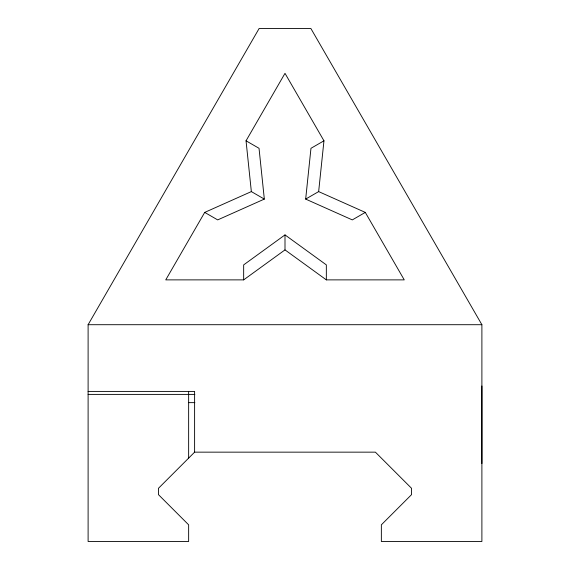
<?xml version="1.0" encoding="UTF-8"?>
<svg xmlns="http://www.w3.org/2000/svg" width="570" height="570" viewBox="0 0 570 570"><rect width="100%" height="100%" fill="white"/><g stroke="black" fill="none" stroke-linecap="round" stroke-linejoin="round"><path stroke-width="0.85" d="M481.892 324.708L481.892 541.5L381.358 541.5L381.358 524.82L411.547 494.632L411.547 488.305L375.395 452.153L194.605 452.153L158.453 488.305L158.453 494.632L188.642 524.82L188.642 541.5L88.108 541.5L88.108 324.708L259.122 28.5L310.878 28.5L481.892 324.708L88.108 324.708M251.349 191.598L204.708 212.403L165.749 279.877L243.661 279.877L243.661 264.886L285 234.897L285 249.888L326.339 279.877L404.251 279.877L365.292 212.403L352.31 219.899L305.67 199.094L310.971 148.3L323.959 140.804L285 73.331L246.041 140.804L251.349 191.598L264.33 199.094L259.029 148.3L246.041 140.804M305.67 199.094L318.651 191.598L323.959 140.804M243.661 279.877L285 249.888M264.33 199.094L217.69 219.899L204.708 212.403M88.108 391.412L194.605 391.412L194.605 452.153M88.108 394.397L194.869 394.397M188.642 402.641L194.869 402.641M318.651 191.598L365.292 212.403M285 234.897L326.339 264.886L326.339 279.877M481.892 385.983L481.892 463.545M188.642 391.732L188.642 458.116"/></g></svg>
